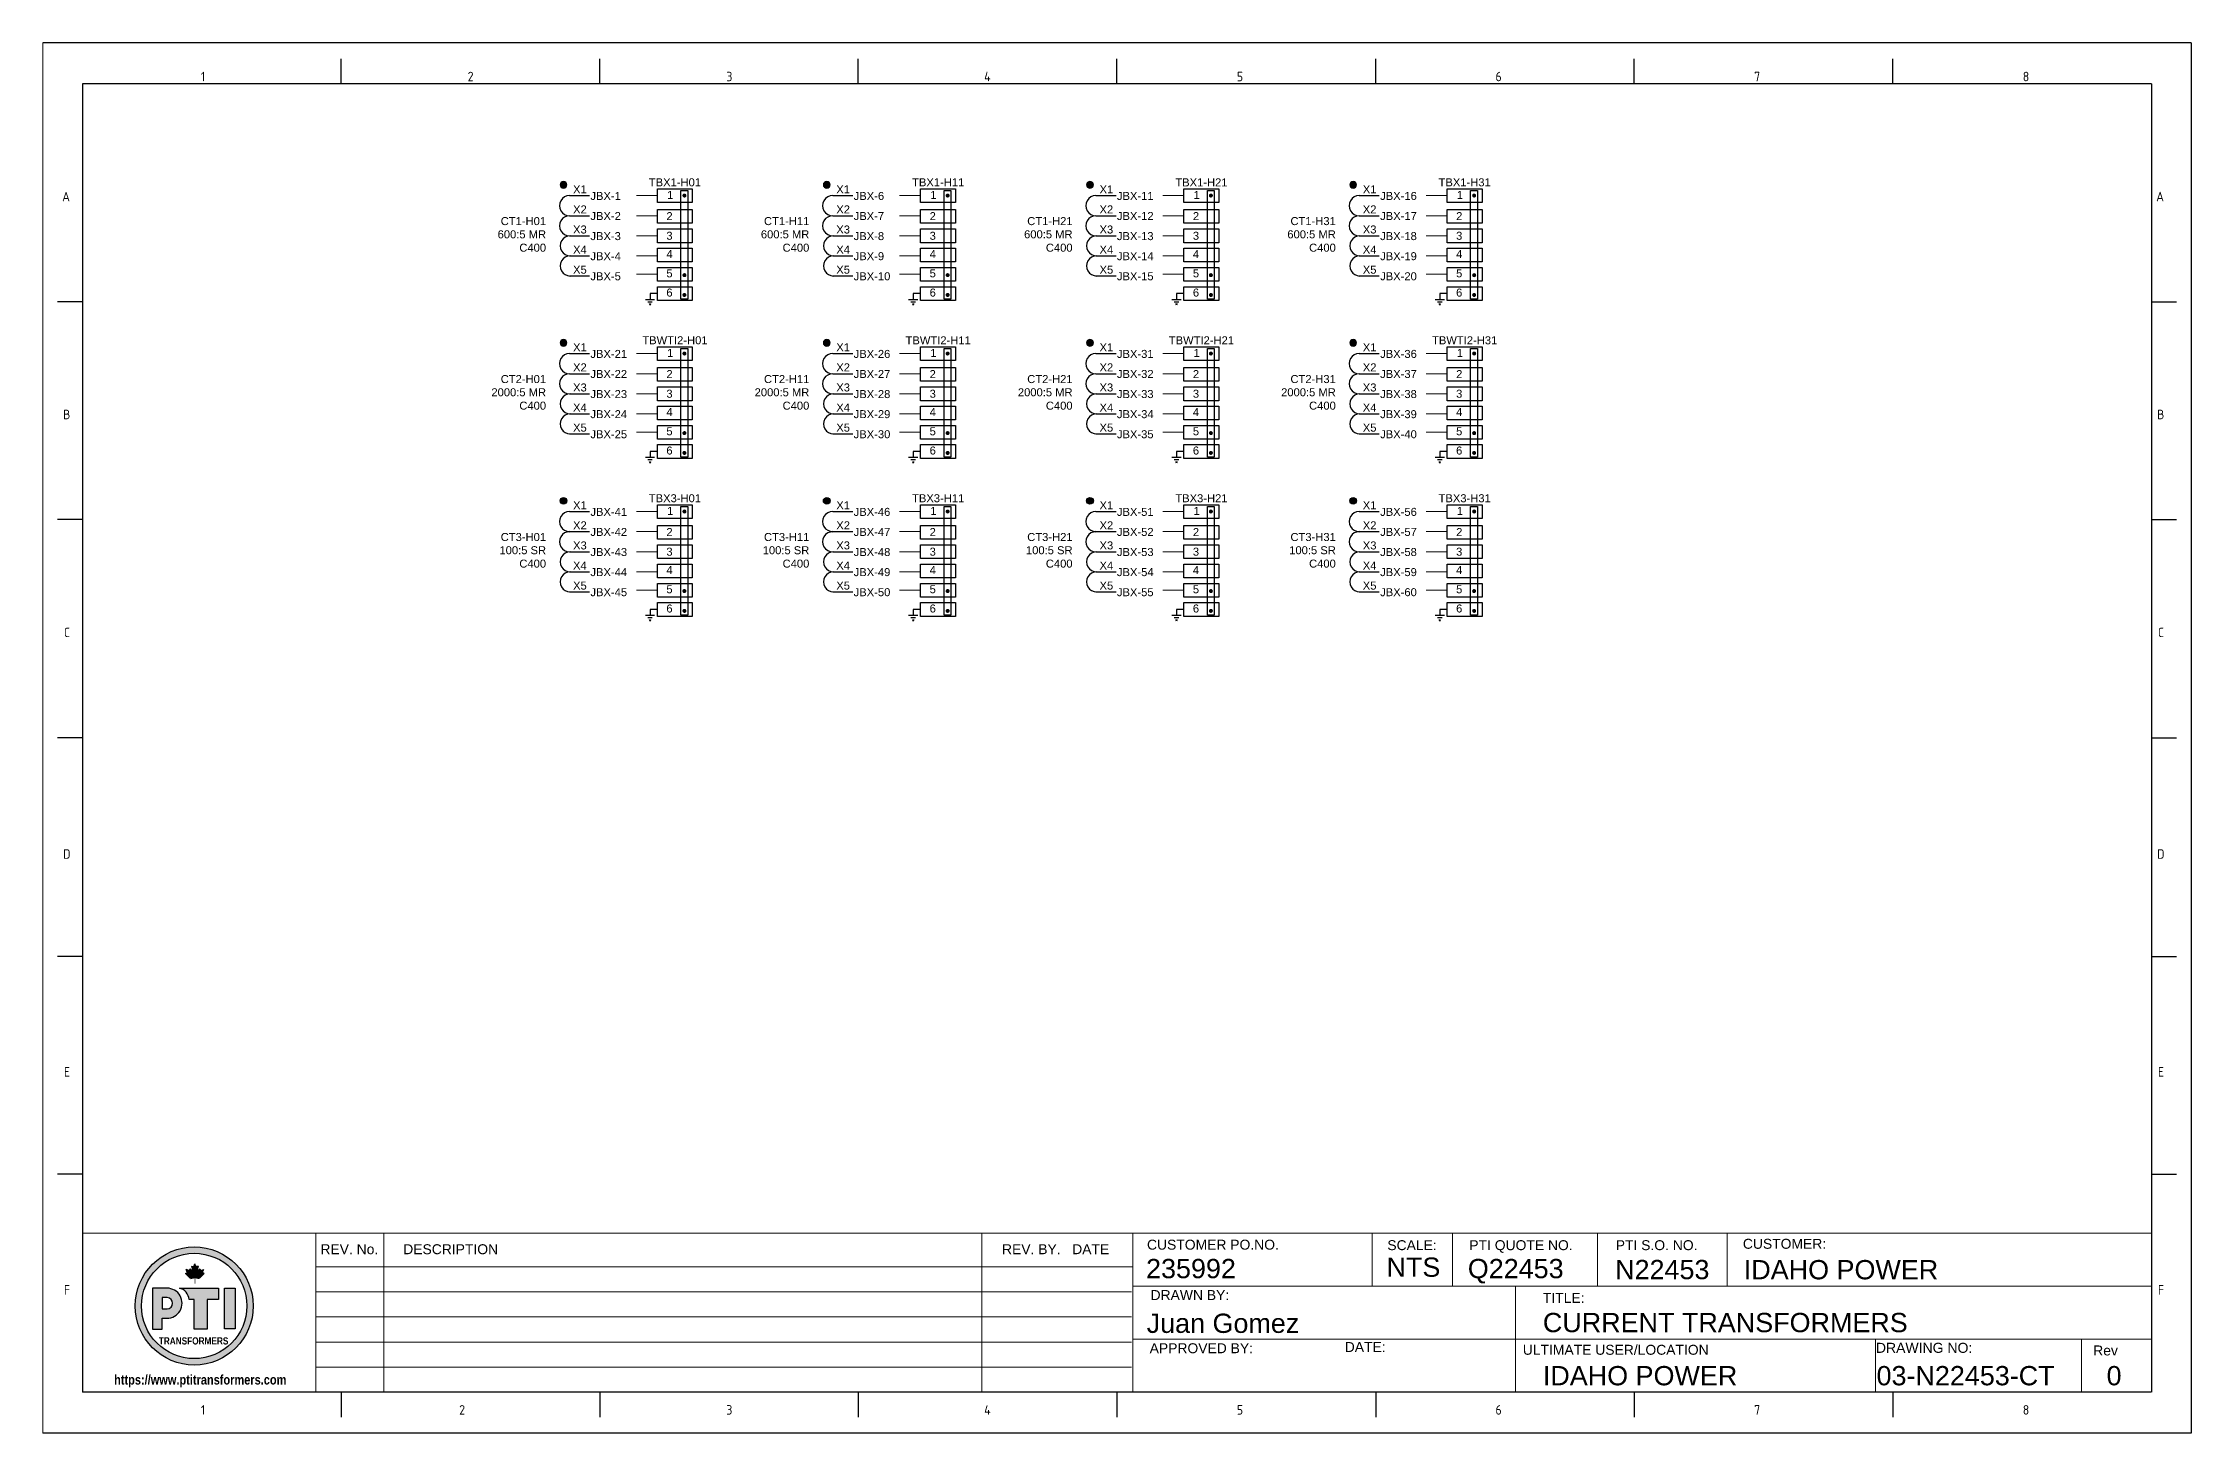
# Model space of a CAD drawing. Header units: inches. Extents: x 0 to 262, y 0 to 53.
# Drawn here: x 90 to 171.6, y 0 to 52.8 of the extents above; entities that cross this region are included whole.
import ezdxf
from ezdxf.enums import TextEntityAlignment as Align

# ---------------------------------------------------------------- set-up
doc = ezdxf.new("R2010")
doc.units = ezdxf.units.IN
doc.styles.add('ISOCP', font='isocp.shx')
doc.styles.add('MtXpl_Arial_Narrow', font='ARIALNB.TTF')
doc.styles.add('VLMTXT3', font='arial.ttf')

# ---------------------------------------------------------------- blocks, each defined once
blk = doc.blocks.new('MY_TEMPLATE_SMALL')
at = {"linetype": 'Continuous'}
h = blk.add_hatch(color=256, dxfattribs=at)
h.dxf.hatch_style = 1
edge = h.paths.add_edge_path(flags=17)
edge.add_arc((5.747, 4.826), 2.001, 0, 360)
edge = h.paths.add_edge_path()
edge.add_arc((5.747, 4.826), 2.242, 0, 360)
h = blk.add_hatch(color=256)
edge = h.paths.add_edge_path()
edge.add_spline(control_points=[(5.412, 6.066), (5.432, 6.073), (5.498, 6.095), (5.461, 6.167), (5.435, 6.217)], knot_values=[0, 0, 0, 0, 0.020967, 0.06804, 0.06804, 0.06804, 0.06804], degree=3, periodic=0)
edge.add_spline(control_points=[(5.435, 6.217), (5.485, 6.191), (5.556, 6.153), (5.579, 6.219), (5.586, 6.24)], knot_values=[0, 0, 0, 0, 0.047073, 0.06804, 0.06804, 0.06804, 0.06804], degree=3, periodic=0)
edge.add_line((5.586, 6.24), (5.692, 6.133))
edge.add_line((5.692, 6.133), (5.648, 6.34))
edge.add_spline(control_points=[(5.648, 6.34), (5.667, 6.33), (5.73, 6.299), (5.754, 6.377), (5.771, 6.43)], knot_values=[0, 0, 0, 0, 0.020967, 0.06804, 0.06804, 0.06804, 0.06804], degree=3, periodic=0)
edge.add_spline(control_points=[(5.771, 6.43), (5.788, 6.377), (5.812, 6.299), (5.875, 6.33), (5.894, 6.34)], knot_values=[0, 0, 0, 0, 0.047073, 0.06804, 0.06804, 0.06804, 0.06804], degree=3, periodic=0)
edge.add_line((5.894, 6.34), (5.849, 6.133))
edge.add_line((5.849, 6.133), (5.956, 6.24))
edge.add_spline(control_points=[(5.956, 6.24), (5.963, 6.219), (5.985, 6.153), (6.057, 6.191), (6.107, 6.217)], knot_values=[0, 0, 0, 0, 0.020967, 0.06804, 0.06804, 0.06804, 0.06804], degree=3, periodic=0)
edge.add_spline(control_points=[(6.107, 6.217), (6.081, 6.167), (6.043, 6.095), (6.109, 6.073), (6.13, 6.066)], knot_values=[0, 0, 0, 0, 0.047073, 0.06804, 0.06804, 0.06804, 0.06804], degree=3, periodic=0)
edge.add_line((6.13, 6.066), (5.945, 5.881))
edge.add_line((5.945, 5.881), (5.945, 5.842))
edge.add_line((5.945, 5.842), (5.785, 5.878))
edge.add_line((5.785, 5.878), (5.785, 5.672))
edge.add_line((5.785, 5.672), (5.757, 5.672))
edge.add_line((5.757, 5.672), (5.757, 5.878))
edge.add_line((5.757, 5.878), (5.597, 5.842))
edge.add_line((5.597, 5.842), (5.597, 5.881))
edge.add_line((5.597, 5.881), (5.412, 6.066))
h = blk.add_hatch(color=256, dxfattribs=at)
h.dxf.hatch_style = 1
h.paths.add_polyline_path([(4.714, 5.501), (4.166, 5.501), (4.166, 3.946), (4.526, 3.946), (4.526, 4.358), (4.714, 4.358, 1.000039)])
h.paths.add_polyline_path([(4.522, 4.717), (4.522, 5.142), (4.707, 5.142, -1.007075), (4.718, 4.717)], flags=16)
h = blk.add_hatch(color=256, dxfattribs=at)
h.dxf.hatch_style = 1
h.paths.add_polyline_path([(6.668, 5.505), (5.182, 5.505, -0.333241), (5.548, 5.066), (5.746, 5.066), (5.746, 3.951), (6.243, 3.951), (6.243, 5.066), (6.668, 5.066)])
h = blk.add_hatch(color=256, dxfattribs=at)
h.dxf.hatch_style = 1
h.paths.add_polyline_path([(6.893, 3.952), (6.901, 5.499), (7.299, 5.499), (7.299, 3.952)])
for p, q in [((81.6, 52.8), (0, 52.8)), ((81.6, 52.8), (81.6, 0)), ((11.325, 51.25), (11.325, 52.195)), ((21.148, 51.25), (21.148, 52.195)), ((30.971, 51.25), (30.971, 52.195)), ((40.794, 51.25), (40.794, 52.195)), ((50.629, 51.25), (50.629, 52.195)), ((60.452, 51.25), (60.452, 52.195)), ((70.275, 51.25), (70.275, 52.195)), ((1.502, 51.25), (1.502, 1.55)), ((80.098, 51.25), (1.502, 51.25)), ((80.098, 51.25), (80.098, 1.55)), ((1.502, 42.973), (0.557, 42.973)), ((80.098, 42.973), (81.043, 42.973)), ((1.502, 34.696), (0.557, 34.696)), ((80.098, 34.696), (81.043, 34.696)), ((1.502, 26.4), (0.557, 26.4)), ((80.098, 26.4), (81.043, 26.4)), ((1.502, 18.104), (0.557, 18.104)), ((80.098, 18.104), (81.043, 18.104)), ((1.502, 9.827), (0.557, 9.827)), ((80.098, 9.827), (81.043, 9.827)), ((5.597, 5.881), (5.412, 6.066)), ((5.692, 6.133), (5.586, 6.24)), ((5.648, 6.34), (5.692, 6.133)), ((5.894, 6.34), (5.849, 6.133)), ((5.849, 6.133), (5.956, 6.24)), ((5.945, 5.881), (6.13, 6.066)), ((80.088, 1.55), (1.502, 1.55)), ((11.325, 1.55), (11.325, 0.605)), ((21.148, 1.55), (21.148, 0.605)), ((30.971, 1.55), (30.971, 0.605)), ((40.794, 1.55), (40.794, 0.605)), ((50.629, 1.55), (50.629, 0.605)), ((60.452, 1.55), (60.452, 0.605)), ((70.275, 1.55), (70.275, 0.605)), ((81.6, 0), (0, 0))]:
    blk.add_line(p, q)
at = {"lineweight": 9}
for p, q in [((0, 52.8), (0, 0)), ((10.37, 7.589), (10.37, 1.55)), ((12.953, 7.589), (12.953, 1.55)), ((35.663, 7.588), (35.663, 1.55)), ((41.404, 7.589), (41.404, 1.55)), ((50.499, 7.589), (50.499, 5.576)), ((53.549, 7.589), (53.549, 5.576)), ((59.047, 7.589), (59.047, 5.576)), ((63.981, 7.589), (63.981, 5.576)), ((41.404, 6.313), (10.37, 6.313)), ((41.348, 5.361), (10.37, 5.361)), ((80.088, 5.576), (41.404, 5.576)), ((55.937, 5.576), (55.937, 1.55)), ((41.348, 4.408), (10.37, 4.408)), ((41.348, 3.455), (10.37, 3.455)), ((80.088, 3.563), (41.404, 3.561)), ((69.618, 3.562), (69.618, 1.55)), ((71.024, 3.562), (71.024, 3.562)), ((71.024, 3.562), (71.024, 3.562)), ((77.444, 3.562), (77.444, 1.55)), ((41.348, 2.502), (10.37, 2.502))]:
    blk.add_line(p, q, dxfattribs=at)
at = {"lineweight": 20}
blk.add_line((1.502, 7.589), (80.088, 7.589), dxfattribs=at)
at = {"linetype": 'Continuous'}
for p, q in [((4.714, 5.501), (4.166, 5.501)), ((4.166, 5.501), (4.166, 3.946)), ((4.721, 5.142), (4.522, 5.142)), ((4.522, 5.142), (4.522, 4.717)), ((5.182, 5.505), (6.668, 5.505)), ((5.746, 5.066), (5.548, 5.066)), ((5.746, 3.951), (5.746, 5.066)), ((6.668, 5.066), (6.243, 5.066)), ((6.243, 5.066), (6.243, 3.951)), ((6.668, 5.505), (6.668, 5.066)), ((6.893, 3.952), (6.901, 5.499)), ((6.901, 5.499), (7.299, 5.499)), ((7.299, 5.499), (7.299, 3.952)), ((4.522, 4.717), (4.718, 4.717)), ((4.526, 3.946), (4.526, 4.358)), ((4.526, 4.358), (4.714, 4.358)), ((4.166, 3.946), (4.526, 3.946)), ((6.243, 3.951), (5.746, 3.951)), ((7.299, 3.952), (6.893, 3.952))]:
    blk.add_line(p, q, dxfattribs=at)
for radius in [2.242, 2.001]:
    blk.add_circle((5.747, 4.826), radius, dxfattribs=at)
for centre, radius, start, end in [((4.714, 4.93), 0.572, 269.59055, 90), ((4.714, 4.93), 0.212, 271.10225, 88.0899), ((5.072, 5.041), 0.477, 3.01006, 76.73071)]:
    blk.add_arc(centre, radius, start, end, dxfattribs=at)
for points in [[(5.412, 6.066), (5.463, 6.091), (5.435, 6.217)], [(5.586, 6.24), (5.56, 6.188), (5.435, 6.217)], [(5.648, 6.34), (5.702, 6.321), (5.771, 6.43)], [(5.894, 6.34), (5.84, 6.321), (5.771, 6.43)], [(5.956, 6.24), (5.981, 6.188), (6.107, 6.217)], [(6.13, 6.066), (6.079, 6.091), (6.107, 6.217)]]:
    blk.add_spline(points, degree=3)
at = {"style": 'ISOCP', "width": 1.0125}
for s, p in [('1 ', (5.997, 51.345)), ('2 ', (16.133, 51.345)), ('3 ', (25.959, 51.345)), ('4 ', (35.753, 51.345)), ('5 ', (45.351, 51.345)), ('6 ', (55.177, 51.345)), ('7 ', (65.004, 51.345)), ('8 ', (75.207, 51.345)), ('A ', (0.729, 46.786)), ('A ', (80.276, 46.786)), ('B ', (0.762, 38.509)), ('B ', (80.308, 38.509)), ('C ', (0.796, 30.232)), ('C ', (80.342, 30.232)), ('D ', (0.762, 21.813)), ('D ', (80.308, 21.813)), ('E ', (0.796, 13.536)), ('E ', (80.342, 13.536)), ('F ', (0.796, 5.258)), ('F ', (80.342, 5.258)), ('1 ', (5.997, 0.699)), ('2 ', (15.811, 0.7)), ('3 ', (25.959, 0.699)), ('4 ', (35.753, 0.699)), ('5 ', (45.351, 0.699)), ('6 ', (55.177, 0.699)), ('7 ', (65.004, 0.699)), ('8 ', (75.207, 0.699))]:
    blk.add_text(s, height=0.3605, dxfattribs=at).set_placement(p)
at = {"lineweight": 9}
for s, height, style, p in [('CUSTOMER PO.NO.', 0.37743, 'VLMTXT3', (41.94, 6.966)), ('CUSTOMER:', 0.3774, 'VLMTXT3', (64.576, 6.999)), ('REV. No.        ', 0.37743, 'VLMTXT3', (10.54, 6.793)), ('DESCRIPTION', 0.37743, 'VLMTXT3', (13.686, 6.793)), ('REV. BY.   DATE', 0.37743, 'VLMTXT3', (36.432, 6.793)), ('SCALE:', 0.3774, 'VLMTXT3', (51.07, 6.947)), ('PTI QUOTE NO.', 0.37743, 'VLMTXT3', (54.184, 6.947)), ('PTI S.O. NO.', 0.37743, 'VLMTXT3', (59.746, 6.947)), ('DRAWN BY:', 0.3774, 'VLMTXT3', (42.075, 5.053)), ('TITLE:', 0.3774, 'VLMTXT3', (56.979, 4.944)), ('TRANSFORMERS', 0.27345, 'MtXpl_Arial_Narrow', (4.399, 3.363)), ('APPROVED BY:                                            ', 0.37743, 'VLMTXT3', (42.041, 3.032)), ('DATE:', 0.3774, 'VLMTXT3', (49.452, 3.079)), ('ULTIMATE USER/LOCATION', 0.37743, 'VLMTXT3', (56.215, 2.973)), ('DRAWING NO:', 0.38071, 'VLMTXT3', (69.628, 3.046)), ('Rev', 0.3774, 'VLMTXT3', (77.884, 2.948)), ('https://www.ptitransformers.com', 0.36459, 'MtXpl_Arial_Narrow', (2.703, 1.843))]:
    blk.add_text(s, height=height, dxfattribs=dict(at, style=style)).set_placement(p)
at = {"linetype": 'Continuous', "lineweight": 9, "style": 'VLMTXT3'}
blk.add_text('NTS', height=0.732, dxfattribs=at).set_placement((51.038, 5.935))
at = {"linetype": 'Continuous', "lineweight": 9, "style": 'VLMTXT3', "flags": 1}
blk.add_attdef('ID', (69.654, 9.305), '', height=0.732, dxfattribs=at)
at = {"linetype": 'Continuous', "lineweight": 9, "style": 'VLMTXT3'}
for tag, p in [('PO_NUMBER', (41.904, 5.881)), ('Q_NO', (54.127, 5.881)), ('SO_NO', (59.723, 5.844)), ('CUSTOMER', (64.611, 5.839)), ('DESIGNER_NAME', (41.927, 3.803)), ('TITLE', (56.978, 3.831)), ('ULTIMATE_LOC', (56.978, 1.813)), ('DRAWING_NO', (69.654, 1.813)), ('R', (78.393, 1.813))]:
    blk.add_attdef(tag, p, '', height=0.732, dxfattribs=at)
blk = doc.blocks.new('CT_5')
at = {"lineweight": 15}
h = blk.add_hatch(color=256, dxfattribs=at)
h.dxf.hatch_style = 1
edge = h.paths.add_edge_path()
edge.add_ellipse((-0.226, 0.411), major_axis=(-0.0899, -0.0899), ratio=1, start_angle=0, end_angle=360, ccw=False)
h = blk.add_hatch(color=256)
edge = h.paths.add_edge_path()
edge.add_line((4.29, 0.003), (4.444, 0.003))
edge.add_ellipse((4.367, 0.003), major_axis=(0.0547, -0.0547), ratio=1, start_angle=-135, end_angle=45, ccw=False)
edge = h.paths.add_edge_path()
edge.add_line((4.444, 0.003), (4.29, 0.003))
edge.add_ellipse((4.367, 0.003), major_axis=(-0.0547, -0.0547), ratio=1, start_angle=135, end_angle=315, ccw=False)
h = blk.add_hatch(color=256)
edge = h.paths.add_edge_path()
edge.add_line((4.29, -3.019), (4.444, -3.019))
edge.add_ellipse((4.367, -3.019), major_axis=(0.0547, -0.0547), ratio=1, start_angle=-135, end_angle=45, ccw=False)
edge = h.paths.add_edge_path()
edge.add_line((4.444, -3.019), (4.29, -3.019))
edge.add_ellipse((4.367, -3.019), major_axis=(-0.0547, -0.0547), ratio=1, start_angle=135, end_angle=315, ccw=False)
h = blk.add_hatch(color=256)
edge = h.paths.add_edge_path()
edge.add_line((4.29, -3.773), (4.444, -3.773))
edge.add_ellipse((4.367, -3.773), major_axis=(0.0547, -0.0547), ratio=1, start_angle=-135, end_angle=45, ccw=False)
edge = h.paths.add_edge_path()
edge.add_line((4.444, -3.773), (4.29, -3.773))
edge.add_ellipse((4.367, -3.773), major_axis=(-0.0547, -0.0547), ratio=1, start_angle=135, end_angle=315, ccw=False)
for p, q in [((4.234, 0.194), (4.491, 0.194)), ((4.234, -3.932), (4.234, 0.194)), ((4.491, 0.194), (4.491, -3.932)), ((0, 0), (0.763, 0)), ((0, -0.762), (0.763, -0.762)), ((0, -1.526), (0.763, -1.526)), ((0, -2.288), (0.763, -2.288)), ((0, -3.051), (0.763, -3.051)), ((2.884, -3.939), (3.236, -3.939)), ((2.972, -4.027), (3.148, -4.027)), ((3.341, -3.719), (3.06, -3.719)), ((3.06, -3.719), (3.06, -3.939)), ((4.491, -3.932), (4.234, -3.932)), ((3.038, -4.115), (3.082, -4.115)), ((3.06, -4.159), (3.038, -4.115)), ((3.082, -4.115), (3.06, -4.159))]:
    blk.add_line(p, q)
for p, q in [((3.341, 0), (2.544, 0)), ((3.341, -0.762), (2.544, -0.762)), ((3.341, -1.526), (2.544, -1.526)), ((3.341, -2.288), (2.544, -2.288)), ((3.341, -2.98), (2.544, -2.98))]:
    blk.add_line(p, q, dxfattribs=at)
for points in [[(3.341, 0.261), (4.666, 0.261), (4.666, -0.261), (3.341, -0.261)], [(3.341, -0.528), (4.666, -0.528), (4.666, -1.051), (3.341, -1.051)], [(3.341, -1.265), (4.666, -1.265), (4.666, -1.788), (3.341, -1.788)], [(3.341, -1.996), (4.666, -1.996), (4.666, -2.519), (3.341, -2.519)], [(3.341, -2.726), (4.666, -2.726), (4.666, -3.249), (3.341, -3.249)], [(3.341, -3.457), (4.666, -3.457), (4.666, -3.98), (3.341, -3.98)]]:
    blk.add_lwpolyline(points, close=True)
at = {"extrusion": (0, 0, -1)}
blk.add_ellipse((-0.226, 0.411), major_axis=(-0.0899, -0.0899), ratio=1, start_param=3.926991, end_param=10.210176, dxfattribs=at)
for centre in [(0, -0.381), (0, -1.144), (0.028, -1.907), (0.028, -2.67)]:
    blk.add_ellipse(centre, major_axis=(0.27, 0.27), ratio=1, start_param=0.785398, end_param=3.926991)
at = {"style": 'VLMTXT3'}
for s, p in [('1', (3.827, -0.125)), ('2', (3.801, -0.93)), ('3', (3.8, -1.675)), ('4', (3.8, -2.372)), ('5', (3.8, -3.102)), ('6', (3.8, -3.833))]:
    blk.add_text(s, height=0.304, dxfattribs=at).set_placement(p, align=Align.CENTER)
for tag, p in [('X1', (0.137, 0.088)), ('JB_WIRE_1', (0.797, -0.163)), ('X2', (0.137, -0.674)), ('JB_WIRE_2', (0.797, -0.925)), ('X3', (0.137, -1.437)), ('JB_WIRE_3', (0.797, -1.688)), ('X4', (0.137, -2.2)), ('JB_WIRE_4', (0.797, -2.451)), ('X5', (0.137, -2.963)), ('JB_WIRE_5', (0.797, -3.214))]:
    blk.add_attdef(tag, p, '', height=0.304, dxfattribs=at)
blk.add_attdef('CT_TB_PN', text='', height=0.304, dxfattribs=at).set_placement((4.007, 0.507), align=Align.MIDDLE)
for tag, p in [('CT_PN', (-0.888, -1.118)), ('CT_RATIO', (-0.888, -1.62)), ('CT_ACCY', (-0.888, -2.128))]:
    blk.add_attdef(tag, text='', height=0.304, dxfattribs=at).set_placement(p, align=Align.RIGHT)
at = {"style": 'VLMTXT3', "flags": 1}
blk.add_attdef('ID', (-1.287, -0.614), '', height=0.304, dxfattribs=at)

msp = doc.modelspace()

# ---------------------------------------------------------------- block references
for name, p, values in [('MY_TEMPLATE_SMALL', (90, 0), {'DESIGNER_NAME': 'Juan Gomez', 'PO_NUMBER': '235992', 'Q_NO': 'Q22453', 'ULTIMATE_LOC': 'IDAHO POWER', 'TITLE': 'CURRENT TRANSFORMERS', 'SO_NO': 'N22453', 'CUSTOMER': 'IDAHO POWER', 'DRAWING_NO': '03-N22453-CT', 'R': '0'}), ('CT_5', (110, 47), {'JB_WIRE_1': 'JBX-1', 'JB_WIRE_2': 'JBX-2', 'JB_WIRE_3': 'JBX-3', 'JB_WIRE_4': 'JBX-4', 'JB_WIRE_5': 'JBX-5', 'X1': 'X1', 'X2': 'X2', 'X3': 'X3', 'X4': 'X4', 'X5': 'X5', 'CT_PN': 'CT1-H01', 'CT_RATIO': '600:5 MR', 'CT_ACCY': 'C400', 'CT_TB_PN': 'TBX1-H01'}), ('CT_5', (120, 47), {'JB_WIRE_1': 'JBX-6', 'JB_WIRE_2': 'JBX-7', 'JB_WIRE_3': 'JBX-8', 'JB_WIRE_4': 'JBX-9', 'JB_WIRE_5': 'JBX-10', 'X1': 'X1', 'X2': 'X2', 'X3': 'X3', 'X4': 'X4', 'X5': 'X5', 'CT_PN': 'CT1-H11', 'CT_RATIO': '600:5 MR', 'CT_ACCY': 'C400', 'CT_TB_PN': 'TBX1-H11'}), ('CT_5', (130, 47), {'JB_WIRE_1': 'JBX-11', 'JB_WIRE_2': 'JBX-12', 'JB_WIRE_3': 'JBX-13', 'JB_WIRE_4': 'JBX-14', 'JB_WIRE_5': 'JBX-15', 'X1': 'X1', 'X2': 'X2', 'X3': 'X3', 'X4': 'X4', 'X5': 'X5', 'CT_PN': 'CT1-H21', 'CT_RATIO': '600:5 MR', 'CT_ACCY': 'C400', 'CT_TB_PN': 'TBX1-H21'}), ('CT_5', (140, 47), {'JB_WIRE_1': 'JBX-16', 'JB_WIRE_2': 'JBX-17', 'JB_WIRE_3': 'JBX-18', 'JB_WIRE_4': 'JBX-19', 'JB_WIRE_5': 'JBX-20', 'X1': 'X1', 'X2': 'X2', 'X3': 'X3', 'X4': 'X4', 'X5': 'X5', 'CT_PN': 'CT1-H31', 'CT_RATIO': '600:5 MR', 'CT_ACCY': 'C400', 'CT_TB_PN': 'TBX1-H31'}), ('CT_5', (110, 41), {'JB_WIRE_1': 'JBX-21', 'JB_WIRE_2': 'JBX-22', 'JB_WIRE_3': 'JBX-23', 'JB_WIRE_4': 'JBX-24', 'JB_WIRE_5': 'JBX-25', 'X1': 'X1', 'X2': 'X2', 'X3': 'X3', 'X4': 'X4', 'X5': 'X5', 'CT_PN': 'CT2-H01', 'CT_RATIO': '2000:5 MR', 'CT_ACCY': 'C400', 'CT_TB_PN': 'TBWTI2-H01'}), ('CT_5', (120, 41), {'JB_WIRE_1': 'JBX-26', 'JB_WIRE_2': 'JBX-27', 'JB_WIRE_3': 'JBX-28', 'JB_WIRE_4': 'JBX-29', 'JB_WIRE_5': 'JBX-30', 'X1': 'X1', 'X2': 'X2', 'X3': 'X3', 'X4': 'X4', 'X5': 'X5', 'CT_PN': 'CT2-H11', 'CT_RATIO': '2000:5 MR', 'CT_ACCY': 'C400', 'CT_TB_PN': 'TBWTI2-H11'}), ('CT_5', (130, 41), {'JB_WIRE_1': 'JBX-31', 'JB_WIRE_2': 'JBX-32', 'JB_WIRE_3': 'JBX-33', 'JB_WIRE_4': 'JBX-34', 'JB_WIRE_5': 'JBX-35', 'X1': 'X1', 'X2': 'X2', 'X3': 'X3', 'X4': 'X4', 'X5': 'X5', 'CT_PN': 'CT2-H21', 'CT_RATIO': '2000:5 MR', 'CT_ACCY': 'C400', 'CT_TB_PN': 'TBWTI2-H21'}), ('CT_5', (140, 41), {'JB_WIRE_1': 'JBX-36', 'JB_WIRE_2': 'JBX-37', 'JB_WIRE_3': 'JBX-38', 'JB_WIRE_4': 'JBX-39', 'JB_WIRE_5': 'JBX-40', 'X1': 'X1', 'X2': 'X2', 'X3': 'X3', 'X4': 'X4', 'X5': 'X5', 'CT_PN': 'CT2-H31', 'CT_RATIO': '2000:5 MR', 'CT_ACCY': 'C400', 'CT_TB_PN': 'TBWTI2-H31'}), ('CT_5', (110, 35), {'JB_WIRE_1': 'JBX-41', 'JB_WIRE_2': 'JBX-42', 'JB_WIRE_3': 'JBX-43', 'JB_WIRE_4': 'JBX-44', 'JB_WIRE_5': 'JBX-45', 'X1': 'X1', 'X2': 'X2', 'X3': 'X3', 'X4': 'X4', 'X5': 'X5', 'CT_PN': 'CT3-H01', 'CT_RATIO': '100:5 SR', 'CT_ACCY': 'C400', 'CT_TB_PN': 'TBX3-H01'}), ('CT_5', (120, 35), {'JB_WIRE_1': 'JBX-46', 'JB_WIRE_2': 'JBX-47', 'JB_WIRE_3': 'JBX-48', 'JB_WIRE_4': 'JBX-49', 'JB_WIRE_5': 'JBX-50', 'X1': 'X1', 'X2': 'X2', 'X3': 'X3', 'X4': 'X4', 'X5': 'X5', 'CT_PN': 'CT3-H11', 'CT_RATIO': '100:5 SR', 'CT_ACCY': 'C400', 'CT_TB_PN': 'TBX3-H11'}), ('CT_5', (130, 35), {'JB_WIRE_1': 'JBX-51', 'JB_WIRE_2': 'JBX-52', 'JB_WIRE_3': 'JBX-53', 'JB_WIRE_4': 'JBX-54', 'JB_WIRE_5': 'JBX-55', 'X1': 'X1', 'X2': 'X2', 'X3': 'X3', 'X4': 'X4', 'X5': 'X5', 'CT_PN': 'CT3-H21', 'CT_RATIO': '100:5 SR', 'CT_ACCY': 'C400', 'CT_TB_PN': 'TBX3-H21'}), ('CT_5', (140, 35), {'JB_WIRE_1': 'JBX-56', 'JB_WIRE_2': 'JBX-57', 'JB_WIRE_3': 'JBX-58', 'JB_WIRE_4': 'JBX-59', 'JB_WIRE_5': 'JBX-60', 'X1': 'X1', 'X2': 'X2', 'X3': 'X3', 'X4': 'X4', 'X5': 'X5', 'CT_PN': 'CT3-H31', 'CT_RATIO': '100:5 SR', 'CT_ACCY': 'C400', 'CT_TB_PN': 'TBX3-H31'})]:
    msp.add_blockref(name, p).add_auto_attribs(values)

doc.saveas('drawing.dxf')
